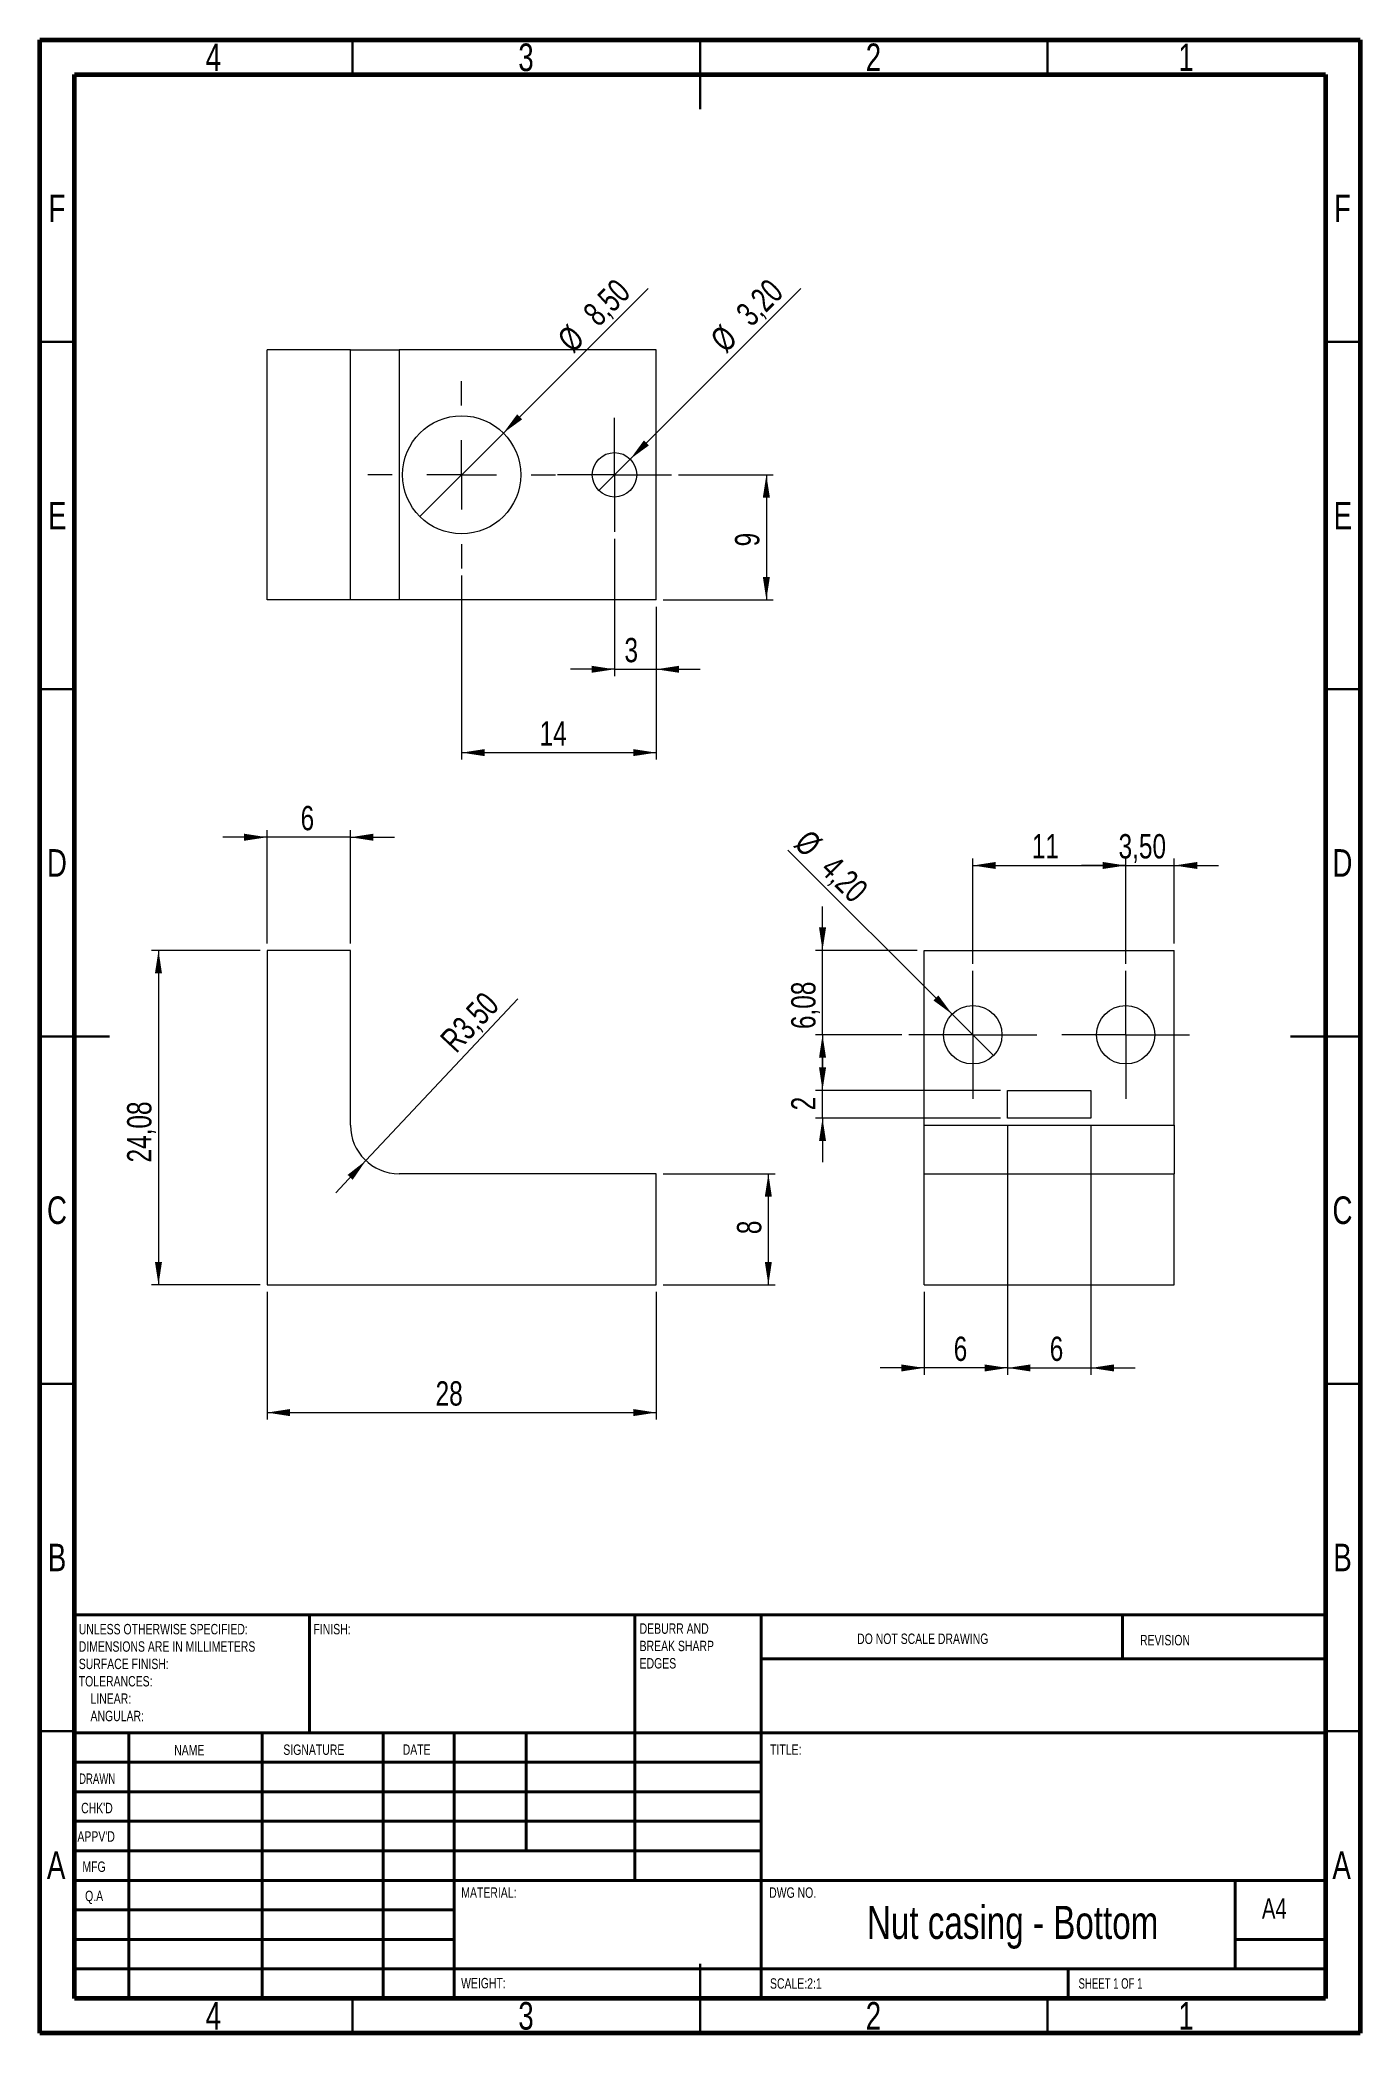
# Model space of a CAD drawing. Header units: millimetres. Extents: x 15 to 205, y 5 to 292.
import ezdxf

# ---------------------------------------------------------------- set-up
doc = ezdxf.new("R2010")
doc.units = ezdxf.units.MM
doc.styles.add('SLDTEXTSTYLE0', font='TXT', dxfattribs={"width": 0.75})
doc.styles.add('SLDTEXTSTYLE1', font='TXT', dxfattribs={"width": 0.686449})
doc.styles.add('SLDTEXTSTYLE2', font='TXT', dxfattribs={"width": 0.6875})
doc.dimstyles.new('SLDDIMSTYLE0', dxfattribs={"dimtxt": 3.5, "dimasz": 3.302, "dimexe": 0, "dimexo": 0.0625, "dimgap": 0.875, "dimtad": 1, "dimlfac": 0.5, "dimrnd": 1e-09, "dimzin": 12, "dimdsep": 46, "dimtxsty": 'SLDTEXTSTYLE0', "dimsah": 1, "dimcen": 0.09, "dimadec": 0, "dimazin": 3, "dimtfac": 1, "dimtofl": 0, "dimtmove": 0, "dimatfit": 3, "dimfxl": 1, "dimfrac": 2, "dimtolj": 1, "dimtzin": 12, "dimarcsym": 0})
doc.dimstyles.new('SLDDIMSTYLE1', dxfattribs={"dimtxt": 3.5, "dimasz": 3.302, "dimexe": 0, "dimexo": 0.0625, "dimgap": 0.875, "dimtad": 1, "dimlfac": 0.5, "dimrnd": 1e-09, "dimzin": 12, "dimdsep": 46, "dimtxsty": 'SLDTEXTSTYLE0', "dimsah": 1, "dimcen": 0.09, "dimadec": 0, "dimazin": 3, "dimtfac": 1, "dimtmove": 0, "dimatfit": 0, "dimfxl": 1, "dimfrac": 2, "dimtolj": 1, "dimtzin": 12, "dimarcsym": 0})
doc.dimstyles.new('SLDDIMSTYLE2', dxfattribs={"dimtxt": 3.5, "dimasz": 3.302, "dimexe": 0, "dimexo": 0.0625, "dimgap": 0.875, "dimtad": 1, "dimlfac": 0.5, "dimrnd": 1e-09, "dimzin": 12, "dimdsep": 46, "dimtxsty": 'SLDTEXTSTYLE0', "dimsah": 1, "dimcen": 0, "dimadec": 0, "dimazin": 3, "dimtfac": 1, "dimtofl": 0, "dimtmove": 1, "dimatfit": 3, "dimfxl": 1, "dimfrac": 2, "dimtolj": 1, "dimtzin": 12, "dimarcsym": 0})
doc.dimstyles.new('SLDDIMSTYLE3', dxfattribs={"dimtxt": 3.5, "dimasz": 3.302, "dimexe": 0, "dimexo": 0.0625, "dimgap": 0.875, "dimtad": 1, "dimlfac": 0.5, "dimrnd": 1e-09, "dimzin": 12, "dimdsep": 46, "dimtxsty": 'SLDTEXTSTYLE0', "dimblk1": 'NONE', "dimsah": 1, "dimcen": 0, "dimadec": 0, "dimazin": 3, "dimtfac": 1, "dimtmove": 0, "dimatfit": 3, "dimldrblk": 'NONE', "dimfxl": 1, "dimfrac": 2, "dimtolj": 1, "dimtzin": 12, "dimarcsym": 0})

# ---------------------------------------------------------------- blocks, each defined once
blk = doc.blocks.new('SW_NOTE_0')
at = {"color": 0, "linetype": 'Continuous', "lineweight": 0, "char_height": 1.5, "attachment_point": 1, "style": 'SLDTEXTSTYLE0'}
for s, insert in [('UNLESS OTHERWISE SPECIFIED:', (0, 1.93)), ('DIMENSIONS ARE IN MILLIMETERS', (0, -0.57)), ('TOLERANCES:', (0, -5.57)), ('SURFACE FINISH:', (0, -3.07)), ('LINEAR:', (1.69, -8.07)), ('ANGULAR:', (1.69, -10.57))]:
    blk.add_mtext(s, dxfattribs=dict(at, insert=insert))
blk = doc.blocks.new('SW_NOTE_1')
at = {"color": 0, "linetype": 'Continuous', "lineweight": 0, "char_height": 1.5, "attachment_point": 1, "style": 'SLDTEXTSTYLE0'}
for s, insert in [('DEBURR AND', (0, 1.93)), ('BREAK SHARP', (0, -0.57)), ('EDGES', (0, -3.07))]:
    blk.add_mtext(s, dxfattribs=dict(at, insert=insert))
blk = doc.blocks.new('_D')
at = {"color": 7, "linetype": 'Continuous', "lineweight": 0}
for p, q in [((47.69, 111.74), (47.69, 93.35)), ((103.69, 111.74), (103.69, 93.35)), ((47.69, 94.35), (103.69, 94.35))]:
    blk.add_line(p, q, dxfattribs=at)
for points in [[(47.69, 94.35), (51, 93.84), (51, 94.86)], [(103.69, 94.35), (100.39, 94.86), (100.39, 93.84)]]:
    blk.add_solid(points, dxfattribs=at)
at = {"color": 7, "linetype": 'Continuous', "lineweight": 0, "insert": (71.95, 98.86), "char_height": 3.5, "attachment_point": 1, "style": 'SLDTEXTSTYLE0'}
blk.add_mtext('28', dxfattribs=at)
blk = doc.blocks.new('_D_1')
at = {"color": 7, "linetype": 'Continuous', "lineweight": 0}
for p, q in [((46.69, 160.89), (31.07, 160.89)), ((32.07, 160.89), (32.07, 112.74)), ((46.69, 112.74), (31.07, 112.74))]:
    blk.add_line(p, q, dxfattribs=at)
for points in [[(32.07, 160.89), (31.56, 157.59), (32.57, 157.59)], [(32.07, 112.74), (32.57, 116.04), (31.56, 116.04)]]:
    blk.add_solid(points, dxfattribs=at)
at = {"color": 7, "linetype": 'Continuous', "lineweight": 0, "insert": (27.55, 130.36), "char_height": 3.5, "attachment_point": 1, "rotation": 90, "style": 'SLDTEXTSTYLE0'}
blk.add_mtext('24,08', dxfattribs=at)
blk = doc.blocks.new('_D_2')
at = {"color": 7, "linetype": 'Continuous', "lineweight": 0}
for p, q in [((104.69, 128.74), (120.84, 128.74)), ((119.84, 112.74), (119.84, 128.74)), ((104.69, 112.74), (120.84, 112.74))]:
    blk.add_line(p, q, dxfattribs=at)
for points in [[(119.84, 128.74), (119.33, 125.44), (120.34, 125.44)], [(119.84, 112.74), (120.34, 116.04), (119.33, 116.04)]]:
    blk.add_solid(points, dxfattribs=at)
at = {"color": 7, "linetype": 'Continuous', "lineweight": 0, "insert": (115.32, 120.04), "char_height": 3.5, "attachment_point": 1, "rotation": 90, "style": 'SLDTEXTSTYLE0'}
blk.add_mtext('8', dxfattribs=at)
blk = doc.blocks.new('_D_3')
at = {"color": 7, "linetype": 'Continuous', "lineweight": 0}
for q in [(83.76, 153.94), (57.57, 126)]:
    blk.add_line((61.91, 130.63), q, dxfattribs=at)
blk.add_solid([(61.91, 130.63), (59.28, 128.57), (60.02, 127.87)], dxfattribs=at)
at = {"color": 7, "linetype": 'Continuous', "lineweight": 0, "insert": (72.35, 148.35), "char_height": 3.5, "attachment_point": 1, "rotation": 46.9059, "style": 'SLDTEXTSTYLE0'}
blk.add_mtext('R3,50', dxfattribs=at)
blk = doc.blocks.new('_D_4')
at = {"color": 7, "linetype": 'Continuous', "lineweight": 0}
for p, q in [((47.69, 161.89), (47.69, 178.19)), ((59.69, 161.89), (59.69, 178.19)), ((47.69, 177.19), (41.34, 177.19)), ((59.69, 177.19), (47.69, 177.19)), ((59.69, 177.19), (66.04, 177.19))]:
    blk.add_line(p, q, dxfattribs=at)
for points in [[(47.69, 177.19), (44.39, 177.7), (44.39, 176.68)], [(59.69, 177.19), (63, 176.68), (63, 177.7)]]:
    blk.add_solid(points, dxfattribs=at)
at = {"color": 7, "linetype": 'Continuous', "lineweight": 0, "insert": (52.52, 181.7), "char_height": 3.5, "attachment_point": 1, "style": 'SLDTEXTSTYLE0'}
blk.add_mtext('6', dxfattribs=at)
blk = doc.blocks.new('_D_5')
at = {"color": 7, "linetype": 'Continuous', "lineweight": 0}
for q in [(102.53, 256.21), (69.68, 223.36)]:
    blk.add_line((81.7, 235.39), q, dxfattribs=at)
blk.add_solid([(81.7, 235.39), (84.4, 237.36), (83.68, 238.08)], dxfattribs=at)
at = {"color": 7, "linetype": 'Continuous', "lineweight": 0, "char_height": 3.5, "attachment_point": 1, "rotation": 45, "style": 'SLDTEXTSTYLE0'}
for s, insert in [('8,50', (92.91, 253.03)), ('%%c', (89.21, 249.26))]:
    blk.add_mtext(s, dxfattribs=dict(at, insert=insert))
blk = doc.blocks.new('_NONE')
blk = doc.blocks.new('_D_6')
at = {"color": 7, "linetype": 'Continuous', "lineweight": 0}
for q in [(124.53, 256.21), (95.43, 227.11)]:
    blk.add_line((99.96, 231.64), q, dxfattribs=at)
blk.add_solid([(99.96, 231.64), (102.65, 233.61), (101.93, 234.33)], dxfattribs=at)
at = {"color": 7, "linetype": 'Continuous', "lineweight": 0, "char_height": 3.5, "attachment_point": 1, "rotation": 45, "style": 'SLDTEXTSTYLE0'}
for s, insert in [('3,20', (114.91, 253.03)), ('%%c', (111.21, 249.26))]:
    blk.add_mtext(s, dxfattribs=dict(at, insert=insert))
blk = doc.blocks.new('_D_7')
at = {"color": 7, "linetype": 'Continuous', "lineweight": 0}
for p, q in [((75.69, 214.87), (75.69, 188.37)), ((103.69, 210.37), (103.69, 188.37)), ((75.69, 189.37), (103.69, 189.37))]:
    blk.add_line(p, q, dxfattribs=at)
for points in [[(75.69, 189.37), (79, 188.87), (79, 189.88)], [(103.69, 189.37), (100.39, 189.88), (100.39, 188.87)]]:
    blk.add_solid(points, dxfattribs=at)
at = {"color": 7, "linetype": 'Continuous', "lineweight": 0, "insert": (86.91, 193.89), "char_height": 3.5, "attachment_point": 1, "style": 'SLDTEXTSTYLE0'}
blk.add_mtext('14', dxfattribs=at)
blk = doc.blocks.new('_D_8')
at = {"color": 7, "linetype": 'Continuous', "lineweight": 0}
for p, q in [((97.69, 220.17), (97.69, 200.37)), ((103.69, 210.37), (103.69, 200.37)), ((97.69, 201.37), (91.34, 201.37)), ((97.69, 201.37), (103.69, 201.37)), ((103.69, 201.37), (110.04, 201.37))]:
    blk.add_line(p, q, dxfattribs=at)
for points in [[(97.69, 201.37), (94.39, 201.88), (94.39, 200.87)], [(103.69, 201.37), (107, 200.87), (107, 201.88)]]:
    blk.add_solid(points, dxfattribs=at)
at = {"color": 7, "linetype": 'Continuous', "lineweight": 0, "insert": (99.13, 205.89), "char_height": 3.5, "attachment_point": 1, "style": 'SLDTEXTSTYLE0'}
blk.add_mtext('3', dxfattribs=at)
blk = doc.blocks.new('_D_9')
at = {"color": 7, "linetype": 'Continuous', "lineweight": 0}
for p, q in [((106.89, 229.37), (120.55, 229.37)), ((119.55, 229.37), (119.55, 211.37)), ((104.69, 211.37), (120.55, 211.37))]:
    blk.add_line(p, q, dxfattribs=at)
for points in [[(119.55, 229.37), (119.04, 226.07), (120.06, 226.07)], [(119.55, 211.37), (120.06, 214.68), (119.04, 214.68)]]:
    blk.add_solid(points, dxfattribs=at)
at = {"color": 7, "linetype": 'Continuous', "lineweight": 0, "insert": (115.04, 219.07), "char_height": 3.5, "attachment_point": 1, "rotation": 90, "style": 'SLDTEXTSTYLE0'}
blk.add_mtext('9', dxfattribs=at)
blk = doc.blocks.new('SW_CENTERMARKSYMBOL_0')
at = {"color": 0, "linetype": 'Continuous', "lineweight": 0}
for p, q in [((0, 5), (0, 8.2)), ((0, 0), (0, 5)), ((-5, 0), (-8.2, 0)), ((0, 0), (-5, 0)), ((0, 0), (0, -5)), ((0, 0), (5, 0)), ((5, 0), (8.2, 0)), ((0, -5), (0, -8.2))]:
    blk.add_line(p, q, dxfattribs=at)
blk = doc.blocks.new('SW_CENTERMARKSYMBOL_1')
at = {"color": 0, "linetype": 'Continuous', "lineweight": 0}
for p, q in [((0, 10), (0, 13.5)), ((0, 0), (0, 5)), ((-10, 0), (-13.5, 0)), ((0, 0), (-5, 0)), ((0, 0), (0, -5)), ((0, 0), (5, 0)), ((10, 0), (13.5, 0)), ((0, -10), (0, -13.5))]:
    blk.add_line(p, q, dxfattribs=at)
blk = doc.blocks.new('_D_10')
at = {"color": 7, "linetype": 'Continuous', "lineweight": 0}
for p, q in [((154.26, 135.74), (154.26, 99.78)), ((166.26, 135.74), (166.26, 99.78)), ((154.26, 100.78), (147.91, 100.78)), ((154.26, 100.78), (166.26, 100.78)), ((166.26, 100.78), (172.61, 100.78))]:
    blk.add_line(p, q, dxfattribs=at)
for points in [[(154.26, 100.78), (150.96, 101.28), (150.96, 100.27)], [(166.26, 100.78), (169.56, 100.27), (169.56, 101.28)]]:
    blk.add_solid(points, dxfattribs=at)
at = {"color": 7, "linetype": 'Continuous', "lineweight": 0, "insert": (160.33, 105.29), "char_height": 3.5, "attachment_point": 1, "style": 'SLDTEXTSTYLE0'}
blk.add_mtext('6', dxfattribs=at)
blk = doc.blocks.new('_D_11')
at = {"color": 7, "linetype": 'Continuous', "lineweight": 0}
for p, q in [((127.63, 140.74), (127.63, 147.09)), ((153.26, 140.74), (126.63, 140.74)), ((127.63, 136.74), (127.63, 140.74)), ((153.26, 136.74), (126.63, 136.74)), ((127.63, 136.74), (127.63, 130.39))]:
    blk.add_line(p, q, dxfattribs=at)
for points in [[(127.63, 140.74), (128.14, 144.04), (127.13, 144.04)], [(127.63, 136.74), (127.13, 133.44), (128.14, 133.44)]]:
    blk.add_solid(points, dxfattribs=at)
at = {"color": 7, "linetype": 'Continuous', "lineweight": 0, "insert": (123.12, 137.87), "char_height": 3.5, "attachment_point": 1, "rotation": 90, "style": 'SLDTEXTSTYLE0'}
blk.add_mtext('2', dxfattribs=at)
blk = doc.blocks.new('_D_12')
at = {"color": 7, "linetype": 'Continuous', "lineweight": 0}
for p, q in [((154.26, 135.74), (154.26, 99.78)), ((142.26, 111.74), (142.26, 99.78)), ((142.26, 100.78), (135.91, 100.78)), ((154.26, 100.78), (142.26, 100.78)), ((154.26, 100.78), (160.61, 100.78))]:
    blk.add_line(p, q, dxfattribs=at)
for points in [[(142.26, 100.78), (138.96, 101.28), (138.96, 100.27)], [(154.26, 100.78), (157.56, 100.27), (157.56, 101.28)]]:
    blk.add_solid(points, dxfattribs=at)
at = {"color": 7, "linetype": 'Continuous', "lineweight": 0, "insert": (146.51, 105.29), "char_height": 3.5, "attachment_point": 1, "style": 'SLDTEXTSTYLE0'}
blk.add_mtext('6', dxfattribs=at)
blk = doc.blocks.new('_D_13')
at = {"color": 7, "linetype": 'Continuous', "lineweight": 0}
for p, q in [((171.26, 173.12), (164.91, 173.12)), ((171.26, 158.94), (171.26, 174.12)), ((171.26, 173.12), (178.26, 173.12)), ((178.26, 161.89), (178.26, 174.12)), ((178.26, 173.12), (184.61, 173.12))]:
    blk.add_line(p, q, dxfattribs=at)
for points in [[(171.26, 173.12), (167.96, 173.63), (167.96, 172.62)], [(178.26, 173.12), (181.56, 172.62), (181.56, 173.63)]]:
    blk.add_solid(points, dxfattribs=at)
at = {"color": 7, "linetype": 'Continuous', "lineweight": 0, "insert": (170.24, 177.64), "char_height": 3.5, "attachment_point": 1, "style": 'SLDTEXTSTYLE0'}
blk.add_mtext('3,50', dxfattribs=at)
blk = doc.blocks.new('_D_14')
at = {"color": 7, "linetype": 'Continuous', "lineweight": 0}
for p, q in [((149.26, 158.94), (149.26, 174.12)), ((149.26, 173.12), (171.26, 173.12)), ((171.26, 158.94), (171.26, 174.12))]:
    blk.add_line(p, q, dxfattribs=at)
for points in [[(149.26, 173.12), (152.56, 172.62), (152.56, 173.63)], [(171.26, 173.12), (167.96, 173.63), (167.96, 172.62)]]:
    blk.add_solid(points, dxfattribs=at)
at = {"color": 7, "linetype": 'Continuous', "lineweight": 0, "insert": (157.76, 177.64), "char_height": 3.5, "attachment_point": 1, "style": 'SLDTEXTSTYLE0'}
blk.add_mtext('11', dxfattribs=at)
blk = doc.blocks.new('_D_15')
at = {"color": 7, "linetype": 'Continuous', "lineweight": 0}
for p, q in [((127.63, 160.89), (127.63, 167.24)), ((141.26, 160.89), (126.63, 160.89)), ((127.63, 148.74), (127.63, 160.89)), ((139.06, 148.74), (126.63, 148.74)), ((127.63, 148.74), (127.63, 142.39))]:
    blk.add_line(p, q, dxfattribs=at)
for points in [[(127.63, 160.89), (128.14, 164.2), (127.13, 164.2)], [(127.63, 148.74), (127.13, 145.44), (128.14, 145.44)]]:
    blk.add_solid(points, dxfattribs=at)
at = {"color": 7, "linetype": 'Continuous', "lineweight": 0, "insert": (123.12, 149.57), "char_height": 3.5, "attachment_point": 1, "rotation": 90, "style": 'SLDTEXTSTYLE0'}
blk.add_mtext('6,08', dxfattribs=at)
blk = doc.blocks.new('_D_16')
at = {"color": 7, "linetype": 'Continuous', "lineweight": 0}
for q in [(122.66, 175.34), (152.23, 145.77)]:
    blk.add_line((146.29, 151.71), q, dxfattribs=at)
blk.add_solid([(146.29, 151.71), (144.31, 154.4), (143.6, 153.69)], dxfattribs=at)
at = {"color": 7, "linetype": 'Continuous', "lineweight": 0, "char_height": 3.5, "attachment_point": 1, "rotation": 315, "style": 'SLDTEXTSTYLE0'}
for s, insert in [('%%c', (125.84, 178.53)), ('4,20', (129.61, 174.83))]:
    blk.add_mtext(s, dxfattribs=dict(at, insert=insert))
blk = doc.blocks.new('SW_CENTERMARKSYMBOL_2')
at = {"color": 0, "linetype": 'Continuous', "lineweight": 0}
for p, q in [((0, 5), (0, 9.2)), ((0, 0), (0, 5)), ((-5, 0), (-9.2, 0)), ((0, 0), (-5, 0)), ((0, 0), (0, -5)), ((0, 0), (5, 0)), ((5, 0), (9.2, 0)), ((0, -5), (0, -9.2))]:
    blk.add_line(p, q, dxfattribs=at)
blk = doc.blocks.new('SW_CENTERMARKSYMBOL_3')
at = {"color": 0, "linetype": 'Continuous', "lineweight": 0}
for p, q in [((0, 5), (0, 9.2)), ((0, 0), (0, 5)), ((-5, 0), (-9.2, 0)), ((0, 0), (-5, 0)), ((0, 0), (0, -5)), ((0, 0), (5, 0)), ((5, 0), (9.2, 0)), ((0, -5), (0, -9.2))]:
    blk.add_line(p, q, dxfattribs=at)

msp = doc.modelspace()

# ---------------------------------------------------------------- linework, layer by layer
at = {"color": 7, "linetype": 'Continuous', "lineweight": 60}
for p, q in [((15, 5), (15, 292)), ((15, 292), (205, 292)), ((205, 292), (205, 5)), ((20, 10), (20, 287)), ((20, 287), (200, 287)), ((200, 287), (200, 10)), ((200, 10), (20, 10)), ((205, 5), (15, 5))]:
    msp.add_line(p, q, dxfattribs=at)
at = {"color": 7, "linetype": 'Continuous', "lineweight": 30}
for p, q in [((60, 287), (60, 292)), ((110, 292), (110, 282)), ((110, 287), (110, 292)), ((160, 287), (160, 292)), ((20, 248.5), (15, 248.5)), ((200, 248.5), (205, 248.5)), ((20, 198.5), (15, 198.5)), ((200, 198.5), (205, 198.5)), ((15, 148.5), (25, 148.5)), ((20, 148.5), (15, 148.5)), ((205, 148.5), (195, 148.5)), ((200, 148.5), (205, 148.5)), ((20, 98.5), (15, 98.5)), ((200, 98.5), (205, 98.5)), ((20, 48.5), (15, 48.5)), ((200, 48.5), (205, 48.5)), ((110, 5), (110, 15)), ((60, 10), (60, 5)), ((110, 10), (110, 5)), ((160, 10), (160, 5))]:
    msp.add_line(p, q, dxfattribs=at)
at = {"color": 7, "linetype": 'Continuous', "lineweight": 15}
for p, q in [((47.694, 211.375), (47.694, 247.375)), ((59.694, 247.375), (47.694, 247.375)), ((59.694, 211.375), (59.694, 247.375)), ((59.694, 247.375), (66.694, 247.375)), ((66.694, 247.375), (66.694, 211.375)), ((103.694, 247.375), (66.694, 247.375)), ((103.694, 211.375), (103.694, 247.375)), ((59.694, 211.375), (47.694, 211.375)), ((66.694, 211.375), (59.694, 211.375)), ((103.694, 211.375), (66.694, 211.375)), ((47.694, 160.893), (47.694, 112.741)), ((59.694, 160.893), (47.694, 160.893)), ((59.694, 135.741), (59.694, 160.893)), ((142.26, 160.893), (178.26, 160.893)), ((142.26, 135.741), (142.26, 160.893)), ((178.26, 135.741), (178.26, 160.893)), ((154.26, 140.741), (166.26, 140.741)), ((154.26, 136.741), (154.26, 140.741)), ((166.26, 140.741), (166.26, 136.741)), ((142.26, 135.741), (178.26, 135.741)), ((142.26, 128.741), (142.26, 135.741)), ((166.26, 136.741), (154.26, 136.741)), ((178.26, 135.741), (178.26, 128.741)), ((103.694, 128.741), (66.694, 128.741)), ((103.694, 112.741), (103.694, 128.741)), ((142.26, 112.741), (142.26, 128.741)), ((142.26, 128.741), (178.26, 128.741)), ((178.26, 112.741), (178.26, 128.741)), ((47.694, 112.741), (103.694, 112.741)), ((142.26, 112.741), (178.26, 112.741))]:
    msp.add_line(p, q, dxfattribs=at)
at = {"color": 7, "linetype": 'Continuous', "lineweight": 40}
for p, q in [((20, 65.25), (200, 65.25)), ((20, 65.25), (20, 10)), ((53.8, 48.25), (53.8, 65.25)), ((100.6, 65.25), (100.6, 27)), ((118.8, 65.25), (118.8, 10)), ((170.8, 58.875), (170.8, 65.25)), ((200, 58.875), (118.8, 58.875)), ((200, 48.25), (20, 48.25)), ((27.8, 48.25), (27.8, 10)), ((46.991, 48.25), (46.991, 10)), ((64.399, 48.25), (64.399, 10)), ((74.6, 10), (74.6, 48.25)), ((85, 31.25), (85, 48.25)), ((118.8, 44), (20, 44)), ((118.8, 39.75), (20, 39.75)), ((118.8, 35.5), (20, 35.5)), ((118.8, 31.25), (20, 31.25)), ((74.6, 27), (20, 27)), ((74.6, 27), (200, 27)), ((187, 14.25), (187, 27)), ((74.6, 22.75), (20, 22.75)), ((74.6, 18.5), (20, 18.5)), ((200, 18.5), (187, 18.5)), ((20, 14.25), (200, 14.25)), ((163, 10), (163, 14.25))]:
    msp.add_line(p, q, dxfattribs=at)
at = {"color": 7, "linetype": 'Continuous', "lineweight": 15}
for centre, radius in [((75.694, 229.375), 8.5), ((97.694, 229.375), 3.2), ((149.26, 148.741), 4.2), ((171.26, 148.741), 4.2)]:
    msp.add_circle(centre, radius, dxfattribs=at)
msp.add_arc((66.694, 135.741), 7, 180, 270, dxfattribs=at)

# ---------------------------------------------------------------- block references
at = {"color": 7, "linetype": 'Continuous', "lineweight": 0}
for name, p in [('SW_CENTERMARKSYMBOL_1', (75.694, 229.375)), ('SW_CENTERMARKSYMBOL_0', (97.694, 229.375)), ('SW_CENTERMARKSYMBOL_2', (149.26, 148.741)), ('SW_CENTERMARKSYMBOL_3', (171.26, 148.741)), ('SW_NOTE_0', (20.594, 61.987)), ('SW_NOTE_1', (101.309, 62.069))]:
    msp.add_blockref(name, p, dxfattribs=at)

# ---------------------------------------------------------------- texts
for s, insert, char_height, attachment_point, style in [('4', (39.96, 291.474), 3.969, 2, 'SLDTEXTSTYLE0'), ('3', (84.96, 291.474), 3.969, 2, 'SLDTEXTSTYLE0'), ('2', (134.96, 291.474), 3.969, 2, 'SLDTEXTSTYLE0'), ('1', (179.96, 291.474), 3.969, 2, 'SLDTEXTSTYLE0'), ('F', (17.458, 269.724), 3.969, 2, 'SLDTEXTSTYLE0'), ('F', (202.458, 269.724), 3.969, 2, 'SLDTEXTSTYLE0'), ('E', (17.508, 225.474), 3.969, 2, 'SLDTEXTSTYLE0'), ('E', (202.508, 225.474), 3.969, 2, 'SLDTEXTSTYLE0'), ('D', (17.453, 175.474), 3.969, 2, 'SLDTEXTSTYLE0'), ('D', (202.453, 175.474), 3.969, 2, 'SLDTEXTSTYLE0'), ('C', (17.459, 125.474), 3.969, 2, 'SLDTEXTSTYLE0'), ('C', (202.459, 125.474), 3.969, 2, 'SLDTEXTSTYLE0'), ('B', (17.471, 75.474), 3.969, 2, 'SLDTEXTSTYLE0'), ('B', (202.471, 75.474), 3.969, 2, 'SLDTEXTSTYLE0'), ('FINISH:', (54.371, 63.919), 1.5, 1, 'SLDTEXTSTYLE0'), ('DO NOT SCALE DRAWING', (132.615, 62.533), 1.5, 1, 'SLDTEXTSTYLE0'), ('REVISION', (173.328, 62.335), 1.5, 1, 'SLDTEXTSTYLE0'), ('NAME', (34.322, 46.501), 1.5, 1, 'SLDTEXTSTYLE0'), ('SIGNATURE', (50.034, 46.562), 1.5, 1, 'SLDTEXTSTYLE0'), ('DATE', (67.215, 46.576), 1.5, 1, 'SLDTEXTSTYLE0'), ('TITLE:', (120.09, 46.576), 1.5, 1, 'SLDTEXTSTYLE0'), ('DRAWN', (20.643, 42.385), 1.5, 1, 'SLDTEXTSTYLE1'), ("CHK'D", (20.939, 38.162), 1.5, 1, 'SLDTEXTSTYLE0'), ("APPV'D", (20.402, 34.066), 1.5, 1, 'SLDTEXTSTYLE0'), ('A', (17.34, 31.168), 3.969, 2, 'SLDTEXTSTYLE0'), ('MFG', (21.124, 29.716), 1.5, 1, 'SLDTEXTSTYLE0'), ('A', (202.34, 31.168), 3.969, 2, 'SLDTEXTSTYLE0'), ('MATERIAL:', (75.646, 25.986), 1.5, 1, 'SLDTEXTSTYLE0'), ('DWG NO.', (119.953, 25.986), 1.5, 1, 'SLDTEXTSTYLE0'), ('Q.A', (21.509, 25.505), 1.5, 1, 'SLDTEXTSTYLE0'), ('Nut casing - Bottom', (154.992, 23.324), 4.7625, 2, 'SLDTEXTSTYLE0'), ('A4', (190.871, 24.406), 2.9104, 1, 'SLDTEXTSTYLE0'), ('WEIGHT:', (75.618, 12.949), 1.4986, 1, 'SLDTEXTSTYLE0'), ('SCALE:2:1', (120.074, 12.9), 1.5, 1, 'SLDTEXTSTYLE0'), ('SHEET 1 OF 1', (164.478, 12.9), 1.5, 1, 'SLDTEXTSTYLE2'), ('4', (39.96, 9.474), 3.969, 2, 'SLDTEXTSTYLE0'), ('3', (84.96, 9.474), 3.969, 2, 'SLDTEXTSTYLE0'), ('2', (134.96, 9.474), 3.969, 2, 'SLDTEXTSTYLE0'), ('1', (179.96, 9.474), 3.969, 2, 'SLDTEXTSTYLE0')]:
    msp.add_mtext(s, dxfattribs=dict(at, insert=insert, char_height=char_height, attachment_point=attachment_point, style=style))

# ---------------------------------------------------------------- dimensions: what is measured, and where the dimension line sits
for p1, p2, picture, middle in [((69.684, 223.364), (81.705, 235.385), '_D_5', (97.551, 251.232)), ((95.431, 227.112), (99.957, 231.638), '_D_6', (119.551, 251.232)), ((152.23, 145.771), (146.291, 151.711), '_D_16', (127.634, 170.367))]:
    dim = msp.add_diameter_dim_2p(p1=p1, p2=p2, dimstyle='SLDDIMSTYLE3', dxfattribs=at)
    dim.commit()
    dim.dimension.update_dxf_attribs({"geometry": picture, "text_midpoint": middle, "dimtype": 163})
for base, p1, p2, dimstyle, picture, middle in [((119.551, 211.375), (105.894, 229.375), (103.694, 211.375), 'SLDDIMSTYLE0', '_D_9', (119.551, 220.362)), ((127.634, 160.893), (140.06, 148.741), (142.26, 160.893), 'SLDDIMSTYLE1', '_D_15', (127.634, 154.094)), ((32.066, 112.741), (47.694, 160.893), (47.694, 112.741), 'SLDDIMSTYLE0', '_D_1', (32.066, 136.183)), ((127.634, 140.741), (154.26, 136.741), (154.26, 140.741), 'SLDDIMSTYLE1', '_D_11', (127.634, 139.162)), ((119.835, 128.741), (103.694, 112.741), (103.694, 128.741), 'SLDDIMSTYLE1', '_D_2', (119.835, 121.33))]:
    dim = msp.add_linear_dim(base=base, p1=p1, p2=p2, angle=90, dimstyle=dimstyle, dxfattribs=at)
    dim.commit()
    dim.dimension.update_dxf_attribs({"geometry": picture, "text_midpoint": middle, "dimtype": 160})
for base, p1, p2, dimstyle, picture, middle in [((103.694, 201.375), (97.694, 221.175), (103.694, 211.375), 'SLDDIMSTYLE1', '_D_8', (100.42, 201.375)), ((103.694, 189.375), (75.694, 215.875), (103.694, 211.375), 'SLDDIMSTYLE0', '_D_7', (89.499, 189.375)), ((47.694, 177.192), (59.694, 160.893), (47.694, 160.893), 'SLDDIMSTYLE1', '_D_4', (53.817, 177.192)), ((171.26, 173.123), (149.26, 157.941), (171.26, 157.941), 'SLDDIMSTYLE0', '_D_14', (160.349, 173.123)), ((178.26, 173.123), (171.26, 157.941), (178.26, 160.893), 'SLDDIMSTYLE1', '_D_13', (174.769, 173.123)), ((142.26, 100.775), (154.26, 136.741), (142.26, 112.741), 'SLDDIMSTYLE1', '_D_12', (147.805, 100.775)), ((166.26, 100.775), (154.26, 136.741), (166.26, 136.741), 'SLDDIMSTYLE1', '_D_10', (161.627, 100.775)), ((103.694, 94.352), (47.694, 112.741), (103.694, 112.741), 'SLDDIMSTYLE0', '_D', (74.534, 94.352))]:
    dim = msp.add_linear_dim(base=base, p1=p1, p2=p2, dimstyle=dimstyle, dxfattribs=at)
    dim.commit()
    dim.dimension.update_dxf_attribs({"geometry": picture, "text_midpoint": middle, "dimtype": 160})
dim = msp.add_radius_dim(center=(66.694, 135.741), mpoint=(61.912, 130.629), dimstyle='SLDDIMSTYLE2', dxfattribs=at)
dim.commit()
dim.dimension.update_dxf_attribs({"geometry": '_D_3', "text_midpoint": (79.818, 149.768), "dimtype": 164})

doc.saveas('drawing.dxf')
